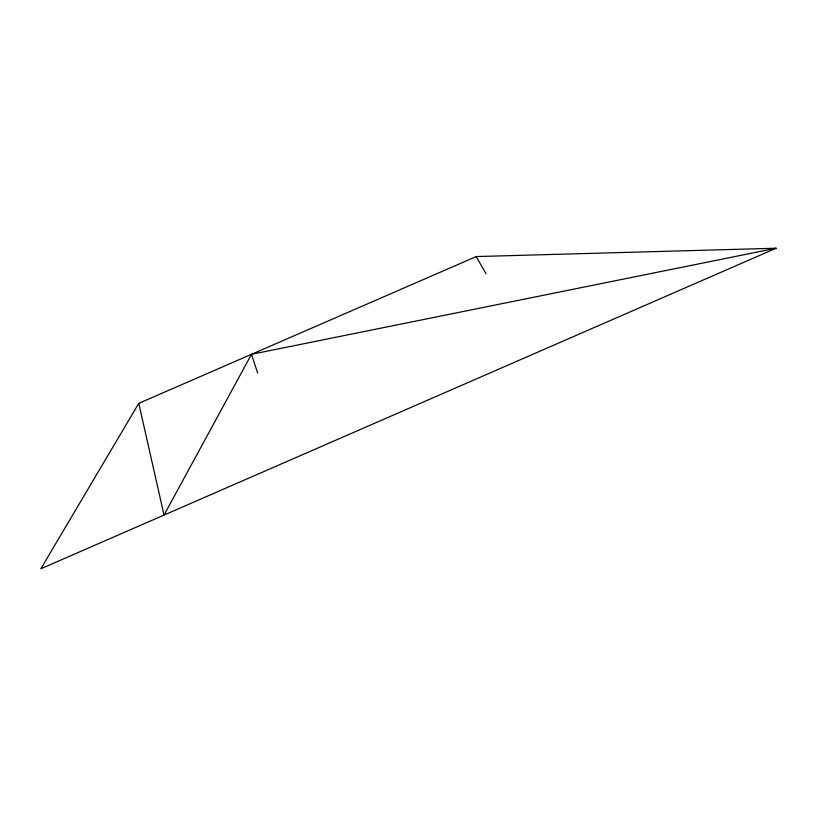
<?xml version="1.0" encoding="UTF-8"?>
<svg xmlns="http://www.w3.org/2000/svg" width="817" height="817" viewBox="0 0 817 817"><rect width="100%" height="100%" fill="white"/><g stroke="black" fill="none" stroke-linecap="round" stroke-linejoin="round"><path stroke-width="1.23" d="M776.15 248.225L251.462 354.323L164.033 515.078L138.767 403.343L476.229 256.569L776.15 248.225L40.85 568.775L138.767 403.343M476.229 256.569L485.982 273.695M251.462 354.323L257.661 373.032"/></g></svg>
